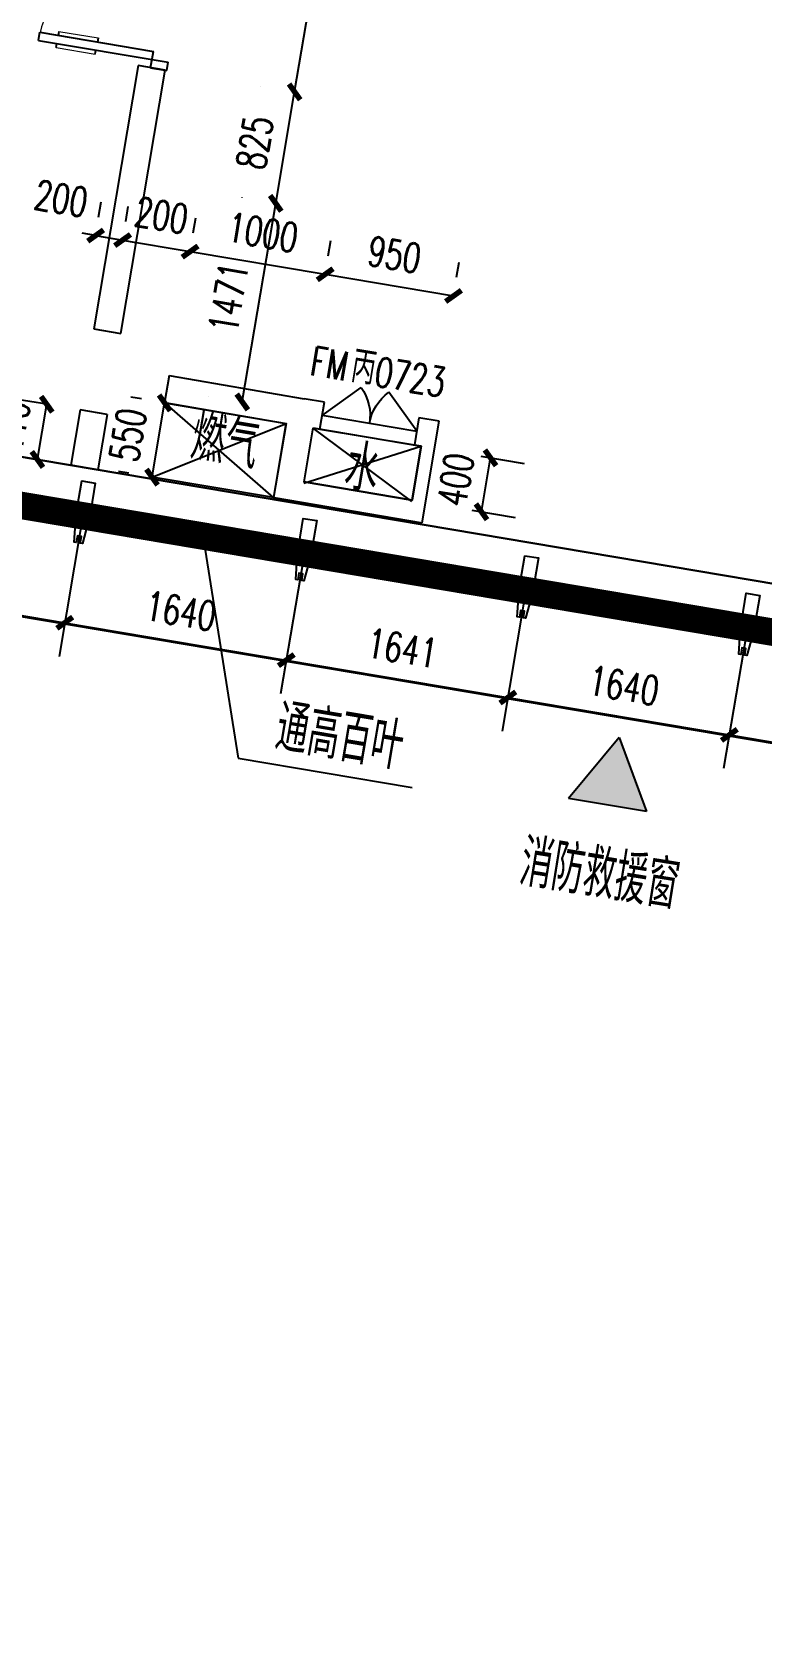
# Model space of a CAD drawing. Extents: x -936 to 12807311, y 101 to 1511157.
# Drawn here: x 12284708 to 12290033, y 1163804 to 1175578 of the extents above; entities that cross this region are included whole.
import ezdxf

# ---------------------------------------------------------------- set-up
doc = ezdxf.new("R2010")
doc.units = 0
doc.header["$LTSCALE"] = 1000
doc.header["$MEASUREMENT"] = 0
for name, pattern in [('PX-PLAN-F2-T3$0$ACAD_ISO05W100', [34, 24, -3, 0.5, -3, 0.5, -3]), ('PX-PLAN-F2-T3$0$DASH', [0.35, 0.25, -0.1]), ('PX-PLAN-F2-T3$0$DASHED', [0.75, 0.5, -0.25])]:
    doc.linetypes.add(name, pattern=pattern)
for name, color, linetype in [('PX-GLAZ-F2$0$PX-GLAZ-F1$0$NSSH-0322', 2, 'Continuous'), ('PX-GLAZ-F2$0$PX-GLAZ-F2$0$PX-GLAZ-F2$0$幕墙线', 104, 'Continuous'), ('PX-GLAZ-F2$0$PX-GLAZ-F2$0$PX-GLAZ-F2$0$平台轮廓', 3, 'Continuous'), ('PX-PLAN-F2-T3$0$00-百叶位置', 3, 'Continuous'), ('PX-PLAN-F2-T3$0$A-SHFT', 161, 'Continuous'), ('PX-PLAN-F2-T3$0$DIM_LEAD', 3, 'Continuous'), ('PX-PLAN-F2-T3$0$DOOR_FIRE', 4, 'Continuous'), ('PX-PLAN-F2-T3$0$DOOR_FIRE_TEXT', 7, 'Continuous'), ('PX-PLAN-F2-T3$0$FIRE', 1, 'PX-PLAN-F2-T3$0$DASHED'), ('PX-PLAN-F2-T3$0$HOLE', 2, 'Continuous'), ('PX-PLAN-F2-T3$0$PUB_DIM', 3, 'Continuous'), ('PX-PLAN-F2-T3$0$PUB_TEXT', 7, 'Continuous'), ('PX-PLAN-F2-T3$0$REDLINE', 1, 'PX-PLAN-F2-T3$0$ACAD_ISO05W100'), ('PX-PLAN-F2-T3$0$WALL', 9, 'Continuous'), ('PX-PLAN-F2-T3$0$X-01-10-01$0$A-SYMB-VOID', 35, 'Continuous')]:
    doc.layers.add(name, color=color, linetype=linetype)
for name, color, linetype, lineweight in [('PX-GLAZ-F2$0$PX-GLAZ-F2$0$_EDO-GLASS-SECTION', 130, 'Continuous', 30), ('PX-GLAZ-F2$0$PX-GLAZ-F2$0$PX-GLAZ-F2$0$板边线', 36, 'Continuous', 30), ('PX-PLAN-F2-T3$0$板边线', 36, 'Continuous', 30)]:
    doc.layers.add(name, color=color, linetype=linetype, lineweight=lineweight)
doc.styles.add('PX-PLAN-F2-T3$0$_TCH_DIM_T3', font='SIMPLEX', dxfattribs={"width": 0.705882, "bigfont": 'GBCBIG'})
doc.styles.add('PX-PLAN-F2-T3$0$_TCH_WINDOW', font='SIMPLEX', dxfattribs={"height": 3.5, "bigfont": 'GBCBIG'})
doc.styles.add('PX-PLAN-F2-T3$0$Standard', font='gbenor.shx', dxfattribs={"bigfont": 'gbcbig.shx'})
doc.styles.add('PX-PLAN-F2-T3$0$XD2008', font='xd-hzs.shx', dxfattribs={"width": 0.7, "bigfont": 'xd-hztxt.shx'})
doc.dimstyles.new('PX-PLAN-F2-T3$0$_TCH_ARCH&&100', dxfattribs={"dimtxt": 212.5, "dimasz": 100, "dimexe": 250, "dimexo": 300, "dimgap": 118.75, "dimtad": 1, "dimdec": 0, "dimzin": 0, "dimdsep": 46, "dimtxsty": 'PX-PLAN-F2-T3$0$_TCH_DIM_T3', "dimblk": 'PX-PLAN-F2-T3$0$_ArchTick', "dimcen": 0.09, "dimclrd": 1, "dimclre": 1, "dimclrt": 4, "dimazin": 2, "dimtfac": 1, "dimtdec": 0, "dimtix": 1, "dimtmove": 2, "dimatfit": 3, "dimfxl": 0, "dimtolj": 1, "dimtzin": 0, "dimarcsym": 0})

# ---------------------------------------------------------------- blocks, each defined once
blk = doc.blocks.new('PX-PLAN-F2-T3$0$eee')
at = {"layer": 'PX-PLAN-F2-T3$0$REDLINE', "linetype": 'PX-PLAN-F2-T3$0$DASHED', "ltscale": 10}
h = blk.add_hatch(color=10, dxfattribs=at)
h.dxf.hatch_style = 1
h.paths.add_polyline_path([(-22622, -8804), (-22333, -9304), (-22911, -9304)])
at = {"layer": 'PX-PLAN-F2-T3$0$REDLINE', "color": 10, "linetype": 'PX-PLAN-F2-T3$0$DASHED', "ltscale": 10}
for points in [[(-22622, -8804), (-22911, -9304)], [(-22622, -8804), (-22333, -9304), (-22911, -9304)]]:
    blk.add_lwpolyline(points, dxfattribs=at)
at = {"layer": 'PX-PLAN-F2-T3$0$A-SHFT', "linetype": 'PX-PLAN-F2-T3$0$DASH', "ltscale": 1000, "insert": (-22594, -9808), "char_height": 350, "attachment_point": 5, "rotation": 0.4236, "style": 'PX-PLAN-F2-T3$0$XD2008'}
blk.add_mtext_dynamic_manual_height_columns('消防救援窗', width=2638.1, gutter_width=1750, heights=[0], dxfattribs=at)
blk = doc.blocks.new('PX-PLAN-F2-T3$0$_ArchTick')
at = {"color": 0, "linetype": 'ByBlock', "const_width": 0.4}
blk.add_lwpolyline([(-0.5, -0.5), (0.5, 0.5)], dxfattribs=at)
blk = doc.blocks.new('*D1306')
at = {"layer": 'Defpoints', "color": 0, "transparency": 16777216}
for p in [(12286819, 1173651), (12287783, 1173653), (12287756, 1173493)]:
    blk.add_point(p, dxfattribs=at)
at = {"layer": 'PX-PLAN-F2-T3$0$PUB_DIM', "color": 1, "lineweight": -2, "transparency": 16777216}
for p, q in [((12286869, 1173947), (12286888, 1174058)), ((12287806, 1173789), (12287824, 1173900)), ((12286846, 1173811), (12287783, 1173653))]:
    blk.add_line(p, q, dxfattribs=at)
at = {"layer": 'PX-PLAN-F2-T3$0$PUB_DIM', "color": 1, "lineweight": -2, "transparency": 16777216, "xscale": 100, "yscale": 100, "zscale": 100}
for p, rotation in [((12286846, 1173811), 170.4236160359419), ((12287783, 1173653), 350.423616035942)]:
    blk.add_blockref('PX-PLAN-F2-T3$0$_ArchTick', p, dxfattribs=dict(at, rotation=rotation))
at = {"layer": 'PX-PLAN-F2-T3$0$PUB_DIM', "color": 4, "transparency": 16777216, "insert": (12287352, 1173954), "char_height": 212.5, "attachment_point": 5, "rotation": 350.4236, "style": 'PX-PLAN-F2-T3$0$_TCH_DIM_T3'}
blk.add_mtext('\\A1;950', dxfattribs=at)
blk = doc.blocks.new('*D1307')
at = {"layer": 'Defpoints', "color": 0, "transparency": 16777216}
for p in [(12285833, 1173817), (12286846, 1173811), (12286819, 1173651)]:
    blk.add_point(p, dxfattribs=at)
at = {"layer": 'PX-PLAN-F2-T3$0$PUB_DIM', "color": 1, "lineweight": -2, "transparency": 16777216}
for p, q in [((12285883, 1174113), (12285901, 1174224)), ((12286869, 1173947), (12286888, 1174058)), ((12285860, 1173977), (12286846, 1173811))]:
    blk.add_line(p, q, dxfattribs=at)
at = {"layer": 'PX-PLAN-F2-T3$0$PUB_DIM', "color": 1, "lineweight": -2, "transparency": 16777216, "xscale": 100, "yscale": 100, "zscale": 100}
for p, rotation in [((12285860, 1173977), 170.4236160359453), ((12286846, 1173811), 350.4236160359453)]:
    blk.add_blockref('PX-PLAN-F2-T3$0$_ArchTick', p, dxfattribs=dict(at, rotation=rotation))
at = {"layer": 'PX-PLAN-F2-T3$0$PUB_DIM', "color": 4, "transparency": 16777216, "insert": (12286390, 1174116), "char_height": 212.5, "attachment_point": 5, "rotation": 350.4236, "style": 'PX-PLAN-F2-T3$0$_TCH_DIM_T3'}
blk.add_mtext('\\A1;1000', dxfattribs=at)
blk = doc.blocks.new('*D1308')
at = {"layer": 'Defpoints', "color": 0, "transparency": 16777216}
for p in [(12285340, 1173900), (12285860, 1173977), (12285833, 1173817)]:
    blk.add_point(p, dxfattribs=at)
at = {"layer": 'PX-PLAN-F2-T3$0$PUB_DIM', "color": 1, "lineweight": -2, "transparency": 16777216}
for p, q in [((12285390, 1174196), (12285408, 1174307)), ((12285883, 1174113), (12285901, 1174224)), ((12285367, 1174061), (12285860, 1173977))]:
    blk.add_line(p, q, dxfattribs=at)
at = {"layer": 'PX-PLAN-F2-T3$0$PUB_DIM', "color": 1, "lineweight": -2, "transparency": 16777216, "xscale": 100, "yscale": 100, "zscale": 100}
for p, rotation in [((12285367, 1174061), 170.4236160359364), ((12285860, 1173977), 350.4236160359364)]:
    blk.add_blockref('PX-PLAN-F2-T3$0$_ArchTick', p, dxfattribs=dict(at, rotation=rotation))
at = {"layer": 'PX-PLAN-F2-T3$0$PUB_DIM', "color": 4, "transparency": 16777216, "insert": (12285651, 1174241), "char_height": 212.5, "attachment_point": 5, "rotation": 350.4236, "style": 'PX-PLAN-F2-T3$0$_TCH_DIM_T3'}
blk.add_mtext('\\A1;200', dxfattribs=at)
blk = doc.blocks.new('*D1309')
at = {"layer": 'Defpoints', "color": 0, "transparency": 16777216}
for p in [(12285367, 1174061), (12285142, 1173934), (12285340, 1173900)]:
    blk.add_point(p, dxfattribs=at)
at = {"layer": 'PX-PLAN-F2-T3$0$PUB_DIM', "color": 1, "lineweight": -2, "transparency": 16777216}
for p, q in [((12285192, 1174229), (12285211, 1174340)), ((12285390, 1174196), (12285408, 1174307)), ((12285170, 1174094), (12285071, 1174111)), ((12285170, 1174094), (12285367, 1174061)), ((12285367, 1174061), (12285465, 1174044))]:
    blk.add_line(p, q, dxfattribs=at)
at = {"layer": 'PX-PLAN-F2-T3$0$PUB_DIM', "color": 1, "lineweight": -2, "transparency": 16777216, "xscale": 100, "yscale": 100, "zscale": 100}
for p, rotation in [((12285170, 1174094), 350.4236160359766), ((12285367, 1174061), 170.4236160359766)]:
    blk.add_blockref('PX-PLAN-F2-T3$0$_ArchTick', p, dxfattribs=dict(at, rotation=rotation))
at = {"layer": 'PX-PLAN-F2-T3$0$PUB_DIM', "color": 4, "transparency": 16777216, "insert": (12284918, 1174364), "char_height": 212.5, "attachment_point": 5, "rotation": 350.4236, "style": 'PX-PLAN-F2-T3$0$_TCH_DIM_T3'}
blk.add_mtext('\\A1;200', dxfattribs=at)
blk = doc.blocks.new('*D1382')
at = {"layer": 'Defpoints', "color": 0, "transparency": 16777216}
for p in [(12284813, 1172862), (12285109, 1172812), (12285041, 1172409)]:
    blk.add_point(p, dxfattribs=at)
at = {"layer": 'PX-PLAN-F2-T3$0$PUB_DIM', "color": 1, "lineweight": -2, "transparency": 16777216}
for p, q in [((12284813, 1172862), (12284566, 1172903)), ((12284745, 1172459), (12284813, 1172862)), ((12284745, 1172459), (12284498, 1172500))]:
    blk.add_line(p, q, dxfattribs=at)
at = {"layer": 'PX-PLAN-F2-T3$0$PUB_DIM', "color": 1, "lineweight": -2, "transparency": 16777216, "xscale": 100, "yscale": 100, "zscale": 100}
for p, rotation in [((12284813, 1172862), 80.42361603583161), ((12284745, 1172459), 260.4236160358316)]:
    blk.add_blockref('PX-PLAN-F2-T3$0$_ArchTick', p, dxfattribs=dict(at, rotation=rotation))
at = {"layer": 'PX-PLAN-F2-T3$0$PUB_DIM', "color": 4, "transparency": 16777216, "insert": (12284557, 1172698), "char_height": 212.5, "attachment_point": 5, "rotation": 80.4236, "style": 'PX-PLAN-F2-T3$0$_TCH_DIM_T3'}
blk.add_mtext('\\A1;410', dxfattribs=at)
blk = doc.blocks.new('PX-PLAN-F2-T3$0$$DorLib2D$00000011')
for p, q in [((-0.4667, 0.4709), (-0.4667, -0.0625)), ((-0.4667, 0.4709), (-0.4333, 0.4709)), ((-0.4333, 0.4709), (-0.4333, 0.0042)), ((0.4333, 0.4709), (0.4333, 0.0042)), ((0.4667, 0.4709), (0.4333, 0.4709)), ((0.4667, 0.4709), (0.4667, -0.0625)), ((-0.4833, 0.3962), (-0.4667, 0.3962)), ((-0.4167, 0.3962), (-0.4333, 0.3962)), ((0.4167, 0.3962), (0.4333, 0.3962)), ((0.4833, 0.3962), (0.4667, 0.3962)), ((-0.4833, 0.2346), (-0.4667, 0.2346)), ((-0.4167, 0.2346), (-0.4333, 0.2346)), ((0.4167, 0.2346), (0.4333, 0.2346)), ((0.4833, 0.2346), (0.4667, 0.2346)), ((-0.5, 0.0042), (-0.4333, 0.0042)), ((-0.5, 0.0042), (-0.5, -0.0625)), ((0.5, 0.0042), (0.4333, 0.0042)), ((0.5, 0.0042), (0.5, -0.0625)), ((-0.5, -0.0625), (-0.4667, -0.0625)), ((0.5, -0.0625), (0.4667, -0.0625))]:
    blk.add_line(p, q)
at = {"lineweight": 13}
for p, q in [((-0.4833, 0.3962), (-0.4833, 0.2346)), ((-0.4167, 0.3962), (-0.4167, 0.2346)), ((0.4167, 0.3962), (0.4167, 0.2346)), ((0.4833, 0.3962), (0.4833, 0.2346))]:
    blk.add_line(p, q, dxfattribs=at)
for centre, start, end in [((-0.4667, 0.0042), 0, 85.90396), ((0.4667, 0.0042), 94.09604, 180)]:
    blk.add_arc(centre, 0.4667, start, end, dxfattribs=at)
blk = doc.blocks.new('*D1398')
at = {"layer": 'Defpoints', "color": 0, "transparency": 16777216}
for p in [(12286485, 1174329), (12286536, 1174321), (12286291, 1172870)]:
    blk.add_point(p, dxfattribs=at)
at = {"layer": 'PX-PLAN-F2-T3$0$PUB_DIM', "color": 1, "lineweight": -2, "transparency": 16777216}
for p, q in [((12286240, 1174370), (12286239, 1174371)), ((12286241, 1172879), (12286485, 1174329)), ((12285995, 1172920), (12285994, 1172920))]:
    blk.add_line(p, q, dxfattribs=at)
at = {"layer": 'PX-PLAN-F2-T3$0$PUB_DIM', "color": 1, "lineweight": -2, "transparency": 16777216, "xscale": 100, "yscale": 100, "zscale": 100}
for p, rotation in [((12286485, 1174329), 80.42361606706075), ((12286241, 1172879), 260.4236160670607)]:
    blk.add_blockref('PX-PLAN-F2-T3$0$_ArchTick', p, dxfattribs=dict(at, rotation=rotation))
at = {"layer": 'PX-PLAN-F2-T3$0$PUB_DIM', "color": 4, "transparency": 16777216, "insert": (12286141, 1173641), "char_height": 212.5, "attachment_point": 5, "rotation": 80.4236, "style": 'PX-PLAN-F2-T3$0$_TCH_DIM_T3'}
blk.add_mtext('\\A1;1471', dxfattribs=at)
blk = doc.blocks.new('*D1399')
at = {"layer": 'Defpoints', "color": 0, "transparency": 16777216}
for p in [(12286623, 1175143), (12286673, 1175134), (12286536, 1174321)]:
    blk.add_point(p, dxfattribs=at)
at = {"layer": 'PX-PLAN-F2-T3$0$PUB_DIM', "color": 1, "lineweight": -2, "transparency": 16777216}
for p, q in [((12286377, 1175184), (12286376, 1175184)), ((12286485, 1174329), (12286623, 1175143)), ((12286240, 1174370), (12286239, 1174371))]:
    blk.add_line(p, q, dxfattribs=at)
at = {"layer": 'PX-PLAN-F2-T3$0$PUB_DIM', "color": 1, "lineweight": -2, "transparency": 16777216, "xscale": 100, "yscale": 100, "zscale": 100}
for p, rotation in [((12286623, 1175143), 80.42361606707229), ((12286485, 1174329), 260.4236160670723)]:
    blk.add_blockref('PX-PLAN-F2-T3$0$_ArchTick', p, dxfattribs=dict(at, rotation=rotation))
at = {"layer": 'PX-PLAN-F2-T3$0$PUB_DIM', "color": 4, "transparency": 16777216, "insert": (12286332, 1174773), "char_height": 212.5, "attachment_point": 5, "rotation": 80.4236, "style": 'PX-PLAN-F2-T3$0$_TCH_DIM_T3'}
blk.add_mtext('\\A1;825', dxfattribs=at)
blk = doc.blocks.new('*D1400')
at = {"layer": 'Defpoints', "color": 0, "transparency": 16777216}
for p in [(12286922, 1176917), (12286972, 1176909), (12286673, 1175134)]:
    blk.add_point(p, dxfattribs=at)
at = {"layer": 'PX-PLAN-F2-T3$0$PUB_DIM', "color": 1, "lineweight": -2, "transparency": 16777216}
for p, q in [((12286677, 1176959), (12286675, 1176959)), ((12286623, 1175143), (12286922, 1176917)), ((12286377, 1175184), (12286376, 1175184))]:
    blk.add_line(p, q, dxfattribs=at)
at = {"layer": 'PX-PLAN-F2-T3$0$PUB_DIM', "color": 1, "lineweight": -2, "transparency": 16777216, "xscale": 100, "yscale": 100, "zscale": 100}
for p, rotation in [((12286922, 1176917), 80.42361606704848), ((12286623, 1175143), 260.4236160670484)]:
    blk.add_blockref('PX-PLAN-F2-T3$0$_ArchTick', p, dxfattribs=dict(at, rotation=rotation))
at = {"layer": 'PX-PLAN-F2-T3$0$PUB_DIM', "color": 4, "transparency": 16777216, "insert": (12286550, 1176067), "char_height": 212.5, "attachment_point": 5, "rotation": 80.4236, "style": 'PX-PLAN-F2-T3$0$_TCH_DIM_T3'}
blk.add_mtext('\\A1;1800', dxfattribs=at)
blk = doc.blocks.new('*D1404')
at = {"layer": 'Defpoints', "color": 0, "transparency": 16777216}
for p in [(12285920, 1177340), (12294598, 1175876), (12294506, 1175330)]:
    blk.add_point(p, dxfattribs=at)
at = {"layer": 'PX-PLAN-F2-T3$0$PUB_DIM', "color": 1, "lineweight": -2, "transparency": 16777216}
for p, q in [((12285870, 1177044), (12285787, 1176548)), ((12285828, 1176794), (12294506, 1175330)), ((12294548, 1175580), (12294464, 1175084))]:
    blk.add_line(p, q, dxfattribs=at)
at = {"layer": 'PX-PLAN-F2-T3$0$PUB_DIM', "color": 1, "lineweight": -2, "transparency": 16777216, "xscale": 100, "yscale": 100, "zscale": 100}
for p, rotation in [((12285828, 1176794), 170.423616035976), ((12294506, 1175330), 350.423616035976)]:
    blk.add_blockref('PX-PLAN-F2-T3$0$_ArchTick', p, dxfattribs=dict(at, rotation=rotation))
at = {"layer": 'PX-PLAN-F2-T3$0$PUB_DIM', "color": 4, "transparency": 16777216, "insert": (12290204, 1176284), "char_height": 212.5, "attachment_point": 5, "rotation": 350.4236, "style": 'PX-PLAN-F2-T3$0$_TCH_DIM_T3'}
blk.add_mtext('\\A1;8800', dxfattribs=at)
blk = doc.blocks.new('*D1468')
at = {"layer": 'Defpoints', "color": 0, "transparency": 16777216}
for p in [(12284697, 1178197), (12284993, 1178147), (12283758, 1172625)]:
    blk.add_point(p, dxfattribs=at)
at = {"layer": 'PX-PLAN-F2-T3$0$PUB_DIM', "color": 1, "lineweight": -2, "transparency": 16777216}
for p, q in [((12284053, 1172575), (12284993, 1178147)), ((12284993, 1178147), (12285240, 1178105)), ((12284053, 1172575), (12284300, 1172534))]:
    blk.add_line(p, q, dxfattribs=at)
at = {"layer": 'PX-PLAN-F2-T3$0$PUB_DIM', "color": 1, "lineweight": -2, "transparency": 16777216, "xscale": 100, "yscale": 100, "zscale": 100}
for p, rotation in [((12284993, 1178147), 80.42361605101497), ((12284053, 1172575), 260.423616051015)]:
    blk.add_blockref('PX-PLAN-F2-T3$0$_ArchTick', p, dxfattribs=dict(at, rotation=rotation))
at = {"layer": 'PX-PLAN-F2-T3$0$PUB_DIM', "color": 4, "transparency": 16777216, "insert": (12284301, 1175398), "char_height": 212.5, "attachment_point": 5, "rotation": 80.4236, "style": 'PX-PLAN-F2-T3$0$_TCH_DIM_T3'}
blk.add_mtext('\\A1;5650', dxfattribs=at)
blk = doc.blocks.new('*D1490')
at = {"layer": 'Defpoints', "color": 0, "transparency": 16777216}
for p in [(12289969, 1171469), (12291586, 1171196), (12291414, 1170176)]:
    blk.add_point(p, dxfattribs=at)
at = {"layer": 'PX-PLAN-F2-T3$0$PUB_DIM', "color": 1, "lineweight": -2, "transparency": 16777216}
for p, q in [((12289919, 1171173), (12289755, 1170202)), ((12291536, 1170900), (12291373, 1169929)), ((12289797, 1170448), (12291414, 1170176))]:
    blk.add_line(p, q, dxfattribs=at)
at = {"layer": 'PX-PLAN-F2-T3$0$PUB_DIM', "color": 1, "lineweight": -2, "transparency": 16777216, "xscale": 100, "yscale": 100, "zscale": 100}
for p, rotation in [((12289797, 1170448), 170.4236160458848), ((12291414, 1170176), 350.4236160458848)]:
    blk.add_blockref('PX-PLAN-F2-T3$0$_ArchTick', p, dxfattribs=dict(at, rotation=rotation))
at = {"layer": 'PX-PLAN-F2-T3$0$PUB_DIM', "color": 4, "transparency": 16777216, "insert": (12290643, 1170534), "char_height": 212.5, "attachment_point": 5, "rotation": 350.4236, "style": 'PX-PLAN-F2-T3$0$_TCH_DIM_T3'}
blk.add_mtext('\\A1;1640', dxfattribs=at)
blk = doc.blocks.new('*D1491')
at = {"layer": 'Defpoints', "color": 0, "transparency": 16777216}
for p in [(12288352, 1171742), (12289969, 1171469), (12289797, 1170448)]:
    blk.add_point(p, dxfattribs=at)
at = {"layer": 'PX-PLAN-F2-T3$0$PUB_DIM', "color": 1, "lineweight": -2, "transparency": 16777216}
for p, q in [((12288302, 1171446), (12288138, 1170475)), ((12289919, 1171173), (12289755, 1170202)), ((12288180, 1170721), (12289797, 1170448))]:
    blk.add_line(p, q, dxfattribs=at)
at = {"layer": 'PX-PLAN-F2-T3$0$PUB_DIM', "color": 1, "lineweight": -2, "transparency": 16777216, "xscale": 100, "yscale": 100, "zscale": 100}
for p, rotation in [((12288180, 1170721), 170.4236160458783), ((12289797, 1170448), 350.4236160458784)]:
    blk.add_blockref('PX-PLAN-F2-T3$0$_ArchTick', p, dxfattribs=dict(at, rotation=rotation))
at = {"layer": 'PX-PLAN-F2-T3$0$PUB_DIM', "color": 4, "transparency": 16777216, "insert": (12289026, 1170807), "char_height": 212.5, "attachment_point": 5, "rotation": 350.4236, "style": 'PX-PLAN-F2-T3$0$_TCH_DIM_T3'}
blk.add_mtext('\\A1;1640', dxfattribs=at)
blk = doc.blocks.new('*D1492')
at = {"layer": 'Defpoints', "color": 0, "transparency": 16777216}
for p in [(12286735, 1172015), (12288352, 1171742), (12288180, 1170721)]:
    blk.add_point(p, dxfattribs=at)
at = {"layer": 'PX-PLAN-F2-T3$0$PUB_DIM', "color": 1, "lineweight": -2, "transparency": 16777216}
for p, q in [((12286685, 1171719), (12286521, 1170748)), ((12288302, 1171446), (12288138, 1170475)), ((12286562, 1170994), (12288180, 1170721))]:
    blk.add_line(p, q, dxfattribs=at)
at = {"layer": 'PX-PLAN-F2-T3$0$PUB_DIM', "color": 1, "lineweight": -2, "transparency": 16777216, "xscale": 100, "yscale": 100, "zscale": 100}
for p, rotation in [((12286562, 1170994), 170.4236160458869), ((12288180, 1170721), 350.4236160458869)]:
    blk.add_blockref('PX-PLAN-F2-T3$0$_ArchTick', p, dxfattribs=dict(at, rotation=rotation))
at = {"layer": 'PX-PLAN-F2-T3$0$PUB_DIM', "color": 4, "transparency": 16777216, "insert": (12287409, 1171080), "char_height": 212.5, "attachment_point": 5, "rotation": 350.4236, "style": 'PX-PLAN-F2-T3$0$_TCH_DIM_T3'}
blk.add_mtext('\\A1;1641', dxfattribs=at)
blk = doc.blocks.new('*D1493')
at = {"layer": 'Defpoints', "color": 0, "transparency": 16777216}
for p in [(12285117, 1172288), (12286735, 1172015), (12286562, 1170994)]:
    blk.add_point(p, dxfattribs=at)
at = {"layer": 'PX-PLAN-F2-T3$0$PUB_DIM', "color": 1, "lineweight": -2, "transparency": 16777216}
for p, q in [((12285067, 1171992), (12284904, 1171020)), ((12286685, 1171719), (12286521, 1170748)), ((12284945, 1171267), (12286562, 1170994))]:
    blk.add_line(p, q, dxfattribs=at)
at = {"layer": 'PX-PLAN-F2-T3$0$PUB_DIM', "color": 1, "lineweight": -2, "transparency": 16777216, "xscale": 100, "yscale": 100, "zscale": 100}
for p, rotation in [((12284945, 1171267), 170.4236160458857), ((12286562, 1170994), 350.4236160458856)]:
    blk.add_blockref('PX-PLAN-F2-T3$0$_ArchTick', p, dxfattribs=dict(at, rotation=rotation))
at = {"layer": 'PX-PLAN-F2-T3$0$PUB_DIM', "color": 4, "transparency": 16777216, "insert": (12285791, 1171352), "char_height": 212.5, "attachment_point": 5, "rotation": 350.4236, "style": 'PX-PLAN-F2-T3$0$_TCH_DIM_T3'}
blk.add_mtext('\\A1;1640', dxfattribs=at)
blk = doc.blocks.new('*D1494')
at = {"layer": 'Defpoints', "color": 0, "transparency": 16777216}
for p in [(12283819, 1172507), (12285117, 1172288), (12284945, 1171267)]:
    blk.add_point(p, dxfattribs=at)
at = {"layer": 'PX-PLAN-F2-T3$0$PUB_DIM', "color": 1, "lineweight": -2, "transparency": 16777216}
for p, q in [((12283769, 1172211), (12283605, 1171240)), ((12285067, 1171992), (12284904, 1171020)), ((12283646, 1171486), (12284945, 1171267))]:
    blk.add_line(p, q, dxfattribs=at)
at = {"layer": 'PX-PLAN-F2-T3$0$PUB_DIM', "color": 1, "lineweight": -2, "transparency": 16777216, "xscale": 100, "yscale": 100, "zscale": 100}
for p, rotation in [((12283646, 1171486), 170.4236160458823), ((12284945, 1171267), 350.4236160458824)]:
    blk.add_blockref('PX-PLAN-F2-T3$0$_ArchTick', p, dxfattribs=dict(at, rotation=rotation))
at = {"layer": 'PX-PLAN-F2-T3$0$PUB_DIM', "color": 4, "transparency": 16777216, "insert": (12284333, 1171598), "char_height": 212.5, "attachment_point": 5, "rotation": 350.4236, "style": 'PX-PLAN-F2-T3$0$_TCH_DIM_T3'}
blk.add_mtext('\\A1;1317', dxfattribs=at)
blk = doc.blocks.new('PX-PLAN-F2-T3$0$$DorLib2D$00000116')
at = {"color": 0}
for p, q in [((-0.5, 0), (-0.146, 0.354)), ((0.5, 0), (0.146, 0.354))]:
    blk.add_line(p, q, dxfattribs=at)
for centre, start, end in [((-0.5, 0), 0, 45), ((0.5, 0), 135, 180)]:
    blk.add_arc(centre, 0.5, start, end, dxfattribs=at)
blk = doc.blocks.new('*D1630')
at = {"layer": 'Defpoints', "color": 0, "transparency": 16777216}
for p in [(12285674, 1172872), (12285800, 1172851), (12285709, 1172309)]:
    blk.add_point(p, dxfattribs=at)
at = {"layer": 'PX-PLAN-F2-T3$0$PUB_DIM', "color": 1, "lineweight": -2, "transparency": 16777216}
for p, q in [((12285504, 1172901), (12285427, 1172914)), ((12285582, 1172330), (12285674, 1172872)), ((12285413, 1172359), (12285336, 1172372))]:
    blk.add_line(p, q, dxfattribs=at)
at = {"layer": 'PX-PLAN-F2-T3$0$PUB_DIM', "color": 1, "lineweight": -2, "transparency": 16777216, "xscale": 100, "yscale": 100, "zscale": 100}
for p, rotation in [((12285674, 1172872), 80.42361606708603), ((12285582, 1172330), 260.423616067086)]:
    blk.add_blockref('PX-PLAN-F2-T3$0$_ArchTick', p, dxfattribs=dict(at, rotation=rotation))
at = {"layer": 'PX-PLAN-F2-T3$0$PUB_DIM', "color": 4, "transparency": 16777216, "insert": (12285406, 1172639), "char_height": 212.5, "attachment_point": 5, "rotation": 80.4236, "style": 'PX-PLAN-F2-T3$0$_TCH_DIM_T3'}
blk.add_mtext('\\A1;550', dxfattribs=at)
blk = doc.blocks.new('*D1631')
at = {"layer": 'Defpoints', "color": 0, "transparency": 16777216}
for p in [(12287687, 1172533), (12288053, 1172471), (12287621, 1172138)]:
    blk.add_point(p, dxfattribs=at)
at = {"layer": 'PX-PLAN-F2-T3$0$PUB_DIM', "color": 1, "lineweight": -2, "transparency": 16777216}
for p, q in [((12287983, 1172483), (12288300, 1172429)), ((12287987, 1172077), (12288053, 1172471)), ((12287917, 1172088), (12288233, 1172035))]:
    blk.add_line(p, q, dxfattribs=at)
at = {"layer": 'PX-PLAN-F2-T3$0$PUB_DIM', "color": 1, "lineweight": -2, "transparency": 16777216, "xscale": 100, "yscale": 100, "zscale": 100}
for p, rotation in [((12288053, 1172471), 80.43270636677813), ((12287987, 1172077), 260.4327063667781)]:
    blk.add_blockref('PX-PLAN-F2-T3$0$_ArchTick', p, dxfattribs=dict(at, rotation=rotation))
at = {"layer": 'PX-PLAN-F2-T3$0$PUB_DIM', "color": 4, "transparency": 16777216, "insert": (12287798, 1172311), "char_height": 212.5, "attachment_point": 5, "rotation": 80.4327, "style": 'PX-PLAN-F2-T3$0$_TCH_DIM_T3'}
blk.add_mtext('\\A1;400', dxfattribs=at)
blk = doc.blocks.new('PX-GLAZ-F2$0$T3T')
at = {"layer": 'PX-GLAZ-F2$0$PX-GLAZ-F1$0$NSSH-0322'}
for points in [[(-50, 50), (-50, 250), (50, 250), (50, 50), (-50, 50)], [(0, 0), (-50, 0)], [(50, 0), (30, -200), (15, -200), (15, -150), (-15, -150), (-15, -200), (-30, -200), (-50, 0)], [(-8, 50), (-8, 0)], [(0, 0), (50, 0)], [(8, 50), (8, 0)]]:
    blk.add_lwpolyline(points, dxfattribs=at)
blk = doc.blocks.new('PX-GLAZ-F2')
at = {"layer": 'PX-GLAZ-F2$0$PX-GLAZ-F2$0$_EDO-GLASS-SECTION', "elevation": 41.4}
for points in [[(12333990.6, 1186122), (12330402.3, 1170510, -0.3970998), (12323100.2, 1165632.8), (12283700, 1172280.2, -0.1972664), (12279831, 1174687.9), (12276578, 1179200.6, -0.2005594), (12275528.8, 1183707.4), (12277029, 1192599.6)], [(12333951.7, 1186131), (12330363.3, 1170519, -0.3970998), (12323106.9, 1165672.3), (12283706.7, 1172319.6, -0.1972664), (12279863.5, 1174711.3), (12276610.4, 1179224, -0.2005594), (12275568.2, 1183700.8), (12277068.4, 1192592.9)]]:
    blk.add_lwpolyline(points, format="xyb", dxfattribs=at)
at = {"layer": 'PX-GLAZ-F2$0$PX-GLAZ-F2$0$PX-GLAZ-F2$0$幕墙线'}
blk.add_lwpolyline([(12323099.5, 1165632.8), (12283699.3, 1172280.1, -0.1972664), (12279830.3, 1174687.9), (12276577.2, 1179200.6, -0.2005594), (12275528, 1183707.4), (12277777.1, 1197038.1, -0.2091472), (12280257, 1200827.4), (12281238.1, 1201468.8, -0.1308468), (12296567.6, 1206211.6, -0.0517912), (12299124.4, 1206048.7), (12299771.5, 1205939.5), (12331255.7, 1200627.7)], format="xyb", dxfattribs=at)
at = {"layer": 'PX-GLAZ-F2$0$PX-GLAZ-F2$0$PX-GLAZ-F2$0$平台轮廓', "ltscale": 100}
blk.add_lwpolyline([(12224100.2, 1188475.8), (12223535.2, 1187910.8), (12225942, 1185503.9, -0.1072896), (12230349.1, 1178653), (12236383.1, 1162515.9, 0.267574), (12240465.6, 1159146.3), (12251256.4, 1157325.9, 0.4142081), (12258631.8, 1162572), (12261004, 1176631.9, -0.4142132), (12266766.1, 1180730.4), (12271464.5, 1179938.4, -0.1976243), (12274687.3, 1177917.7), (12277075, 1174576.9, 0.1972664), (12281463.1, 1171846.1), (12294714.9, 1169610.3), (12294846.9, 1170392.9)], format="xyb", dxfattribs=at)
at = {"layer": 'PX-GLAZ-F2$0$PX-GLAZ-F2$0$PX-GLAZ-F2$0$板边线', "color": 30}
blk.add_lwpolyline([(12280448.5, 1200534.4), (12281426.9, 1201174, -0.1308199), (12296581.5, 1205861.9, -0.0517912), (12299066.1, 1205703.6), (12334738.4, 1199685.2, -0.431537), (12336233.7, 1197446.5), (12330060.5, 1170588.4, -0.3970998), (12323157.7, 1165977.9), (12283757.5, 1172625.2, -0.1972664), (12280114.2, 1174892.6), (12276861.1, 1179405.3, -0.2005594), (12275873.2, 1183649.2), (12278122.2, 1196979.9, -0.2091472)], format="xyb", close=True, dxfattribs=at)
at = {"layer": 'PX-GLAZ-F2$0$PX-GLAZ-F1$0$NSSH-0322', "rotation": 350.4316881218892}
for p in [(12285076.9, 1172047.7), (12286694, 1171774.2), (12288311.7, 1171501.4), (12289928.5, 1171228.7)]:
    blk.add_blockref('PX-GLAZ-F2$0$T3T', p, dxfattribs=at)
blk = doc.blocks.new('PX-PLAN-F2-T3')
at = {"layer": 'PX-PLAN-F2-T3$0$00-百叶位置', "linetype": 'PX-PLAN-F2-T3$0$DASH', "ltscale": 4, "const_width": 50, "elevation": -4.136}
blk.add_lwpolyline([(12285126.222, 1172039.378), (12286644.734, 1171782.508)], dxfattribs=at)
at = {"layer": 'PX-PLAN-F2-T3$0$00-百叶位置', "linetype": 'PX-PLAN-F2-T3$0$DASH', "ltscale": 4, "const_width": 50}
blk.add_lwpolyline([(12288361.022, 1171493.12), (12296348.23, 1170146.104)], dxfattribs=at)
at = {"layer": 'PX-PLAN-F2-T3$0$DIM_LEAD'}
for p, q in [((12285951.927, 1171902.753), (12286209.776, 1170278.524)), ((12286209.776, 1170278.524), (12287481.221, 1170064.015))]:
    blk.add_line(p, q, dxfattribs=at)
at = {"layer": 'PX-PLAN-F2-T3$0$DIM_LEAD', "const_width": 40}
for points in [[(12285952.121, 1171922.752, 1), (12285951.733, 1171882.754, 1)], [(12290048.299, 1171225.73, 1), (12290046.406, 1171185.775, 1)]]:
    blk.add_lwpolyline(points, format="xyb", close=True, dxfattribs=at)
at = {"layer": 'PX-PLAN-F2-T3$0$DOOR_FIRE'}
for p, q in [((12287514.223, 1172663.331), (12286823.978, 1172779.784)), ((12286807.588, 1172681.137), (12287498.122, 1172566.407))]:
    blk.add_line(p, q, dxfattribs=at)
at = {"layer": 'PX-PLAN-F2-T3$0$FIRE', "ltscale": 3, "const_width": 200}
blk.add_lwpolyline([(12322901.354, 1189456.567), (12304840.979, 1192410.262), (12305255.553, 1194867.576), (12300670.437, 1195641.13), (12300251.96, 1193160.729), (12300257.49, 1193159.528), (12299812.877, 1189954.56), (12296401.144, 1170137.147), (12283699.307, 1172280.117, -0.197266366), (12279830.278, 1174687.897), (12276577.213, 1179200.605, -0.200559405), (12275528.028, 1183707.388), (12277777.096, 1197038.089, -0.209147232), (12280256.963, 1200827.387), (12281238.141, 1201468.76, -0.124204174), (12295753.435, 1206168.525), (12294527.793, 1198908.482), (12298176.851, 1198292.941), (12299475.357, 1205989.466), (12334748.086, 1200038.484)], format="xyb", dxfattribs=at)
at = {"layer": 'PX-PLAN-F2-T3$0$HOLE'}
for points in [[(12285673.7, 1172872.376), (12286561.158, 1172722.65), (12286469.659, 1172180.314), (12285582.201, 1172330.04)], [(12286758.371, 1172689.377), (12287547.223, 1172556.287), (12287480.678, 1172161.861), (12286691.826, 1172294.951)]]:
    blk.add_lwpolyline(points, close=True, dxfattribs=at)
at = {"layer": 'PX-PLAN-F2-T3$0$WALL'}
for p, q in [((12285480.618, 1175335.182), (12285156.211, 1173412.356)), ((12285353.424, 1173379.083), (12285677.831, 1175301.91)), ((12285677.831, 1175301.91), (12285480.618, 1175335.182)), ((12285156.211, 1173412.356), (12285353.424, 1173379.083)), ((12285707.441, 1173071.599), (12285673.701, 1172874.466)), ((12285707.441, 1173071.599), (12286693.381, 1172902.852)), ((12285056.394, 1172820.717), (12284988.379, 1172417.58)), ((12285253.607, 1172787.445), (12285056.394, 1172820.717)), ((12285673.701, 1172874.466), (12286561.311, 1172722.548)), ((12286840.368, 1172878.432), (12286692.901, 1172902.933)), ((12286807.588, 1172681.137), (12286840.368, 1172878.432)), ((12285253.607, 1172787.445), (12285185.592, 1172384.308)), ((12286470.131, 1172182.004), (12286561.311, 1172722.548)), ((12287530.902, 1172763.702), (12287498.122, 1172566.407)), ((12287679.396, 1172739.03), (12287530.902, 1172763.702)), ((12287554.139, 1171996.472), (12287679.396, 1172739.03)), ((12286692.215, 1172296.175), (12286758.527, 1172689.288)), ((12286758.527, 1172689.288), (12286807.588, 1172681.137)), ((12287480.522, 1172161.253), (12287547.482, 1172558.206)), ((12287498.122, 1172566.407), (12287547.482, 1172558.206)), ((12285185.592, 1172384.308), (12284988.379, 1172417.58)), ((12286692.215, 1172296.175), (12287480.522, 1172161.253)), ((12286470.131, 1172182.004), (12287554.139, 1171996.472))]:
    blk.add_line(p, q, dxfattribs=at)
at = {"layer": 'PX-PLAN-F2-T3$0$X-01-10-01$0$A-SYMB-VOID'}
for p, q in [((12286469.659, 1172180.314), (12285673.701, 1172874.466)), ((12285582.201, 1172330.04), (12286561.158, 1172722.65)), ((12287479.179, 1172152.898), (12286758.512, 1172688.764)), ((12286690.552, 1172285.953), (12287547.088, 1172555.541, 3031.372))]:
    blk.add_line(p, q, dxfattribs=at)
at = {"layer": 'PX-PLAN-F2-T3$0$DOOR_FIRE', "zscale": 200}
for name, p, xscale, yscale, rotation in [('PX-PLAN-F2-T3$0$$DorLib2D$00000011', (12285728.95, 1176206.004), -1800, -1800, 260.4236160359876), ('PX-PLAN-F2-T3$0$$DorLib2D$00000116', (12287169.245, 1172722.419), -700, 700, 350.5666535859575)]:
    blk.add_blockref(name, p, dxfattribs=dict(at, xscale=xscale, yscale=yscale, rotation=rotation))
at = {"layer": 'PX-PLAN-F2-T3$0$板边线', "color": 6, "rotation": 350.4236160359765}
blk.add_blockref('PX-PLAN-F2-T3$0$eee', (12312762.707, 1175346.63), dxfattribs=at)
at = {"layer": 'PX-PLAN-F2-T3$0$DOOR_FIRE_TEXT', "style": 'PX-PLAN-F2-T3$0$_TCH_WINDOW', "width": 0.705882}
for s, p in [('FM', (12286727.724, 1173076.265)), ('0723', (12287196.825, 1172998.326))]:
    blk.add_text(s, height=212.5, rotation=350.5666536, dxfattribs=at).set_placement(p)
at = {"layer": 'PX-PLAN-F2-T3$0$DOOR_FIRE_TEXT', "style": 'PX-PLAN-F2-T3$0$_TCH_WINDOW'}
blk.add_text('丙', height=241.135, rotation=350.5666536, dxfattribs=at).set_placement((12287023.667, 1173027.095))
at = {"layer": 'PX-PLAN-F2-T3$0$PUB_TEXT', "color": 4, "style": 'PX-PLAN-F2-T3$0$Standard'}
for s, height, p in [('燃气', 337.5887, (12285849.718, 1172466.768)), ('水', 337.589, (12286970.078, 1172249.932))]:
    blk.add_text(s, height=height, rotation=350.4236161, dxfattribs=at).set_placement(p)
at = {"layer": 'PX-PLAN-F2-T3$0$PUB_TEXT', "style": 'PX-PLAN-F2-T3$0$XD2008', "width": 0.7}
blk.add_text('通高百叶', height=350, rotation=350.423616, dxfattribs=at).set_placement((12286466.854, 1170341.636))
at = {"layer": 'PX-PLAN-F2-T3$0$PUB_DIM'}
for p1, p2, distance, picture, middle in [((12283757.534, 1172625.24), (12284697.481, 1178196.506), -300, '*D1468', (12284301.462, 1175398.396)), ((12283818.663, 1172506.663), (12285117.351, 1172287.557), -1035.003, '*D1494', (12284333.253, 1171598.394)), ((12285117.351, 1172287.557), (12286734.58, 1172014.708), -1035.003, '*D1493', (12285791.212, 1171352.417)), ((12286734.58, 1172014.708), (12288352.234, 1171741.788), -1035.003, '*D1492', (12287408.653, 1171079.533)), ((12288352.234, 1171741.788), (12289969.053, 1171469.009), -1035.003, '*D1491', (12289025.889, 1170806.684)), ((12289969.053, 1171469.009), (12291586.289, 1171196.16), -1035.003, '*D1490', (12290642.917, 1170533.869))]:
    dim = blk.add_aligned_dim(p1=p1, p2=p2, distance=distance, dimstyle='PX-PLAN-F2-T3$0$_TCH_ARCH&&100', dxfattribs=at)
    dim.commit()
    dim.dimension.update_dxf_attribs({"geometry": picture, "text_midpoint": middle})
at = {"layer": 'PX-PLAN-F2-T3$0$PUB_DIM', "color": 6}
for base, p1, p2, angle, picture, middle, turn in [((12294505.557, 1175330.218), (12285920.267, 1177339.978), (12294597.636, 1175875.99), 350.423616, '*D1404', (12290204.304, 1176284.076), 350.423616), ((12286921.998, 1176917.44), (12286672.88, 1175134.032), (12286972.332, 1176908.948), 80.4236161, '*D1400', (12286550.408, 1176067.413), 80.4236161), ((12286622.546, 1175142.523), (12286535.631, 1174320.529), (12286672.88, 1175134.032), 80.4236161, '*D1399', (12286332.057, 1174773.204), 80.4236161), ((12286485.297, 1174329.02), (12286290.954, 1172870.275), (12286535.631, 1174320.529), 80.4236161, '*D1398', (12286141.094, 1173641.325), 80.4236161)]:
    dim = blk.add_linear_dim(base=base, p1=p1, p2=p2, angle=angle, dimstyle='PX-PLAN-F2-T3$0$_TCH_ARCH&&100', override={"dimgap": 0}, dxfattribs=at)
    dim.commit()
    dim.dimension.update_dxf_attribs({"geometry": picture, "text_midpoint": middle, "dimtype": 161, "text_rotation": turn})
at = {"layer": 'PX-PLAN-F2-T3$0$PUB_DIM'}
dim = blk.add_linear_dim(base=(12285366.729, 1174060.627), p1=(12285142.474, 1173933.62), p2=(12285339.687, 1173900.347), angle=350.423616, dimstyle='PX-PLAN-F2-T3$0$_TCH_ARCH&&100', dxfattribs=at)
dim.commit()
dim.dimension.update_dxf_attribs({"geometry": '*D1309', "text_midpoint": (12284918.171, 1174364.485), "dimtype": 161})
dim = blk.add_linear_dim(base=(12285859.761, 1173977.446), p1=(12285339.687, 1173900.347), p2=(12285832.72, 1173817.166), angle=350.423616, text='200', dimstyle='PX-PLAN-F2-T3$0$_TCH_ARCH&&100', override={"dimgap": 0}, dxfattribs=at)
dim.commit()
dim.dimension.update_dxf_attribs({"geometry": '*D1308', "text_midpoint": (12285650.676, 1174240.901), "dimtype": 161, "text_rotation": 350.423616})
for base, p1, p2, angle, picture, middle, turn in [((12286846.119, 1173811.034), (12285832.72, 1173817.166), (12286819.078, 1173650.754), 350.423616, '*D1307', (12286390.372, 1174116.105), 350.423616), ((12287782.89, 1173652.989), (12286819.078, 1173650.754), (12287755.848, 1173492.709), 350.423616, '*D1306', (12287351.936, 1173953.876), 350.423616), ((12285673.7, 1172872.376), (12285708.79, 1172308.683), (12285800.289, 1172851.018), 80.4236161, '*D1630', (12285406.086, 1172638.639), 80.4236161), ((12288053.29, 1172470.98), (12287620.762, 1172138.307), (12287687.233, 1172532.679), 80.4327064, '*D1631', (12287798.184, 1172311.19), 80.4327064)]:
    dim = blk.add_linear_dim(base=base, p1=p1, p2=p2, angle=angle, dimstyle='PX-PLAN-F2-T3$0$_TCH_ARCH&&100', override={"dimgap": 0}, dxfattribs=at)
    dim.commit()
    dim.dimension.update_dxf_attribs({"geometry": picture, "text_midpoint": middle, "dimtype": 161, "text_rotation": turn})
at = {"layer": 'PX-PLAN-F2-T3$0$PUB_DIM', "color": 6}
dim = blk.add_linear_dim(base=(12284812.704, 1172861.831), p1=(12285040.509, 1172408.785), p2=(12285108.524, 1172811.922), angle=80.423616, text='410', dimstyle='PX-PLAN-F2-T3$0$_TCH_ARCH&&100', override={"dimgap": 0}, dxfattribs=at)
dim.commit()
dim.dimension.update_dxf_attribs({"geometry": '*D1382', "text_midpoint": (12284556.833, 1172697.694), "dimtype": 161, "text_rotation": 80.423616})

msp = doc.modelspace()

# ---------------------------------------------------------------- block references
for name in ['PX-GLAZ-F2', 'PX-PLAN-F2-T3']:
    msp.add_blockref(name, (0, 0))

doc.saveas('drawing.dxf')
